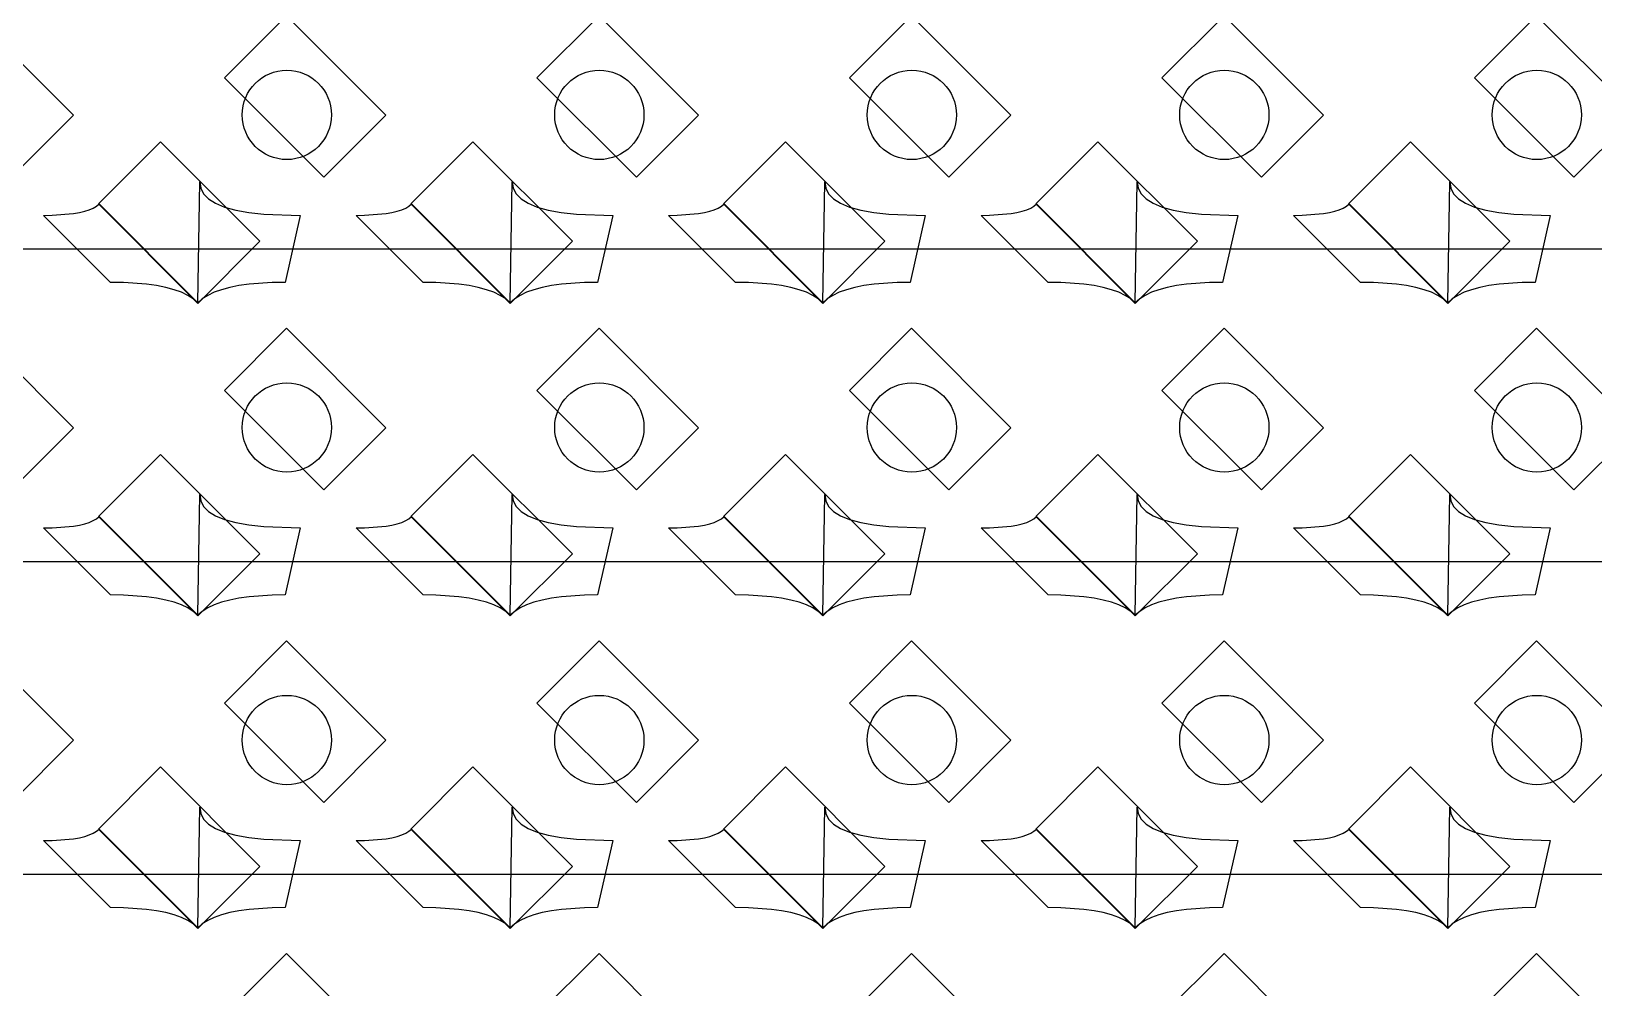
# Model space of a CAD drawing. Header units: inches. Extents: x 0.07 to 4.39, y 0.05 to 2.95.
# Drawn here: x 2.2428 to 2.5928, y 1.3145 to 1.5287 of the extents above; entities that cross this region are included whole.
import ezdxf

# ---------------------------------------------------------------- set-up
doc = ezdxf.new("R2010")
doc.units = ezdxf.units.IN
doc.header["$MEASUREMENT"] = 0
doc.layers.add('Top Layer', color=1, linetype='Continuous')

# ---------------------------------------------------------------- blocks, each defined once
blk = doc.blocks.new('0805_P_______________582')
at = {"layer": 'Top Layer'}
for p, q in [((-0.03937, 0.01575), (-0.01969, 0.01575)), ((-0.03937, -0.01575), (-0.03937, 0.01575)), ((-0.01969, 0.01575), (-0.01969, -0.01575)), ((0.01969, 0.01575), (0.03937, 0.01575)), ((0.01969, -0.01575), (0.01969, 0.01575)), ((0.03937, 0.01575), (0.03937, -0.01575)), ((-0.01969, -0.01575), (-0.03937, -0.01575)), ((0.03937, -0.01575), (0.01969, -0.01575))]:
    blk.add_line(p, q, dxfattribs=at)
blk = doc.blocks.new('0805_P_______________583')
at = {"layer": 'Top Layer'}
for p, q in [((-0.03937, 0.01575), (-0.01969, 0.01575)), ((-0.03937, -0.01575), (-0.03937, 0.01575)), ((-0.01969, 0.01575), (-0.01969, -0.01575)), ((0.01969, 0.01575), (0.03937, 0.01575)), ((0.01969, -0.01575), (0.01969, 0.01575)), ((0.03937, 0.01575), (0.03937, -0.01575)), ((-0.01969, -0.01575), (-0.03937, -0.01575)), ((0.03937, -0.01575), (0.01969, -0.01575))]:
    blk.add_line(p, q, dxfattribs=at)
blk = doc.blocks.new('0805_P_______________584')
at = {"layer": 'Top Layer'}
for p, q in [((-0.03937, 0.01575), (-0.01969, 0.01575)), ((-0.03937, -0.01575), (-0.03937, 0.01575)), ((-0.01969, 0.01575), (-0.01969, -0.01575)), ((0.01969, 0.01575), (0.03937, 0.01575)), ((0.01969, -0.01575), (0.01969, 0.01575)), ((0.03937, 0.01575), (0.03937, -0.01575)), ((-0.01969, -0.01575), (-0.03937, -0.01575)), ((0.03937, -0.01575), (0.01969, -0.01575))]:
    blk.add_line(p, q, dxfattribs=at)
blk = doc.blocks.new('0805_P_______________585')
at = {"layer": 'Top Layer'}
for p, q in [((-0.03937, 0.01575), (-0.01969, 0.01575)), ((-0.03937, -0.01575), (-0.03937, 0.01575)), ((-0.01969, 0.01575), (-0.01969, -0.01575)), ((0.01969, 0.01575), (0.03937, 0.01575)), ((0.01969, -0.01575), (0.01969, 0.01575)), ((0.03937, 0.01575), (0.03937, -0.01575)), ((-0.01969, -0.01575), (-0.03937, -0.01575)), ((0.03937, -0.01575), (0.01969, -0.01575))]:
    blk.add_line(p, q, dxfattribs=at)
blk = doc.blocks.new('0805_P_______________586')
at = {"layer": 'Top Layer'}
for p, q in [((-0.03937, 0.01575), (-0.01969, 0.01575)), ((-0.03937, -0.01575), (-0.03937, 0.01575)), ((-0.01969, 0.01575), (-0.01969, -0.01575)), ((0.01969, 0.01575), (0.03937, 0.01575)), ((0.01969, -0.01575), (0.01969, 0.01575)), ((0.03937, 0.01575), (0.03937, -0.01575)), ((-0.01969, -0.01575), (-0.03937, -0.01575)), ((0.03937, -0.01575), (0.01969, -0.01575))]:
    blk.add_line(p, q, dxfattribs=at)
blk = doc.blocks.new('0805_P_______________587')
at = {"layer": 'Top Layer'}
for p, q in [((-0.03937, 0.01575), (-0.01969, 0.01575)), ((-0.03937, -0.01575), (-0.03937, 0.01575)), ((-0.01969, 0.01575), (-0.01969, -0.01575)), ((0.01969, 0.01575), (0.03937, 0.01575)), ((0.01969, -0.01575), (0.01969, 0.01575)), ((0.03937, 0.01575), (0.03937, -0.01575)), ((-0.01969, -0.01575), (-0.03937, -0.01575)), ((0.03937, -0.01575), (0.01969, -0.01575))]:
    blk.add_line(p, q, dxfattribs=at)
blk = doc.blocks.new('0805_P_______________622')
at = {"layer": 'Top Layer'}
for p, q in [((-0.03937, 0.01575), (-0.01969, 0.01575)), ((-0.03937, -0.01575), (-0.03937, 0.01575)), ((-0.01969, 0.01575), (-0.01969, -0.01575)), ((0.01969, 0.01575), (0.03937, 0.01575)), ((0.01969, -0.01575), (0.01969, 0.01575)), ((0.03937, 0.01575), (0.03937, -0.01575)), ((-0.01969, -0.01575), (-0.03937, -0.01575)), ((0.03937, -0.01575), (0.01969, -0.01575))]:
    blk.add_line(p, q, dxfattribs=at)
blk = doc.blocks.new('0805_P_______________623')
at = {"layer": 'Top Layer'}
for p, q in [((-0.03937, 0.01575), (-0.01969, 0.01575)), ((-0.03937, -0.01575), (-0.03937, 0.01575)), ((-0.01969, 0.01575), (-0.01969, -0.01575)), ((0.01969, 0.01575), (0.03937, 0.01575)), ((0.01969, -0.01575), (0.01969, 0.01575)), ((0.03937, 0.01575), (0.03937, -0.01575)), ((-0.01969, -0.01575), (-0.03937, -0.01575)), ((0.03937, -0.01575), (0.01969, -0.01575))]:
    blk.add_line(p, q, dxfattribs=at)
blk = doc.blocks.new('0805_P_______________624')
at = {"layer": 'Top Layer'}
for p, q in [((-0.03937, 0.01575), (-0.01969, 0.01575)), ((-0.03937, -0.01575), (-0.03937, 0.01575)), ((-0.01969, 0.01575), (-0.01969, -0.01575)), ((0.01969, 0.01575), (0.03937, 0.01575)), ((0.01969, -0.01575), (0.01969, 0.01575)), ((0.03937, 0.01575), (0.03937, -0.01575)), ((-0.01969, -0.01575), (-0.03937, -0.01575)), ((0.03937, -0.01575), (0.01969, -0.01575))]:
    blk.add_line(p, q, dxfattribs=at)
blk = doc.blocks.new('0805_P_______________625')
at = {"layer": 'Top Layer'}
for p, q in [((-0.03937, 0.01575), (-0.01969, 0.01575)), ((-0.03937, -0.01575), (-0.03937, 0.01575)), ((-0.01969, 0.01575), (-0.01969, -0.01575)), ((0.01969, 0.01575), (0.03937, 0.01575)), ((0.01969, -0.01575), (0.01969, 0.01575)), ((0.03937, 0.01575), (0.03937, -0.01575)), ((-0.01969, -0.01575), (-0.03937, -0.01575)), ((0.03937, -0.01575), (0.01969, -0.01575))]:
    blk.add_line(p, q, dxfattribs=at)
blk = doc.blocks.new('0805_P_______________626')
at = {"layer": 'Top Layer'}
for p, q in [((-0.03937, 0.01575), (-0.01969, 0.01575)), ((-0.03937, -0.01575), (-0.03937, 0.01575)), ((-0.01969, 0.01575), (-0.01969, -0.01575)), ((0.01969, 0.01575), (0.03937, 0.01575)), ((0.01969, -0.01575), (0.01969, 0.01575)), ((0.03937, 0.01575), (0.03937, -0.01575)), ((-0.01969, -0.01575), (-0.03937, -0.01575)), ((0.03937, -0.01575), (0.01969, -0.01575))]:
    blk.add_line(p, q, dxfattribs=at)
blk = doc.blocks.new('0805_P_______________627')
at = {"layer": 'Top Layer'}
for p, q in [((-0.03937, 0.01575), (-0.01969, 0.01575)), ((-0.03937, -0.01575), (-0.03937, 0.01575)), ((-0.01969, 0.01575), (-0.01969, -0.01575)), ((0.01969, 0.01575), (0.03937, 0.01575)), ((0.01969, -0.01575), (0.01969, 0.01575)), ((0.03937, 0.01575), (0.03937, -0.01575)), ((-0.01969, -0.01575), (-0.03937, -0.01575)), ((0.03937, -0.01575), (0.01969, -0.01575))]:
    blk.add_line(p, q, dxfattribs=at)
blk = doc.blocks.new('0805_P_______________662')
at = {"layer": 'Top Layer'}
for p, q in [((-0.03937, 0.01575), (-0.01969, 0.01575)), ((-0.03937, -0.01575), (-0.03937, 0.01575)), ((-0.01969, 0.01575), (-0.01969, -0.01575)), ((0.01969, 0.01575), (0.03937, 0.01575)), ((0.01969, -0.01575), (0.01969, 0.01575)), ((0.03937, 0.01575), (0.03937, -0.01575)), ((-0.01969, -0.01575), (-0.03937, -0.01575)), ((0.03937, -0.01575), (0.01969, -0.01575))]:
    blk.add_line(p, q, dxfattribs=at)
blk = doc.blocks.new('0805_P_______________663')
at = {"layer": 'Top Layer'}
for p, q in [((-0.03937, 0.01575), (-0.01969, 0.01575)), ((-0.03937, -0.01575), (-0.03937, 0.01575)), ((-0.01969, 0.01575), (-0.01969, -0.01575)), ((0.01969, 0.01575), (0.03937, 0.01575)), ((0.01969, -0.01575), (0.01969, 0.01575)), ((0.03937, 0.01575), (0.03937, -0.01575)), ((-0.01969, -0.01575), (-0.03937, -0.01575)), ((0.03937, -0.01575), (0.01969, -0.01575))]:
    blk.add_line(p, q, dxfattribs=at)
blk = doc.blocks.new('0805_P_______________664')
at = {"layer": 'Top Layer'}
for p, q in [((-0.03937, 0.01575), (-0.01969, 0.01575)), ((-0.03937, -0.01575), (-0.03937, 0.01575)), ((-0.01969, 0.01575), (-0.01969, -0.01575)), ((0.01969, 0.01575), (0.03937, 0.01575)), ((0.01969, -0.01575), (0.01969, 0.01575)), ((0.03937, 0.01575), (0.03937, -0.01575)), ((-0.01969, -0.01575), (-0.03937, -0.01575)), ((0.03937, -0.01575), (0.01969, -0.01575))]:
    blk.add_line(p, q, dxfattribs=at)
blk = doc.blocks.new('0805_P_______________665')
at = {"layer": 'Top Layer'}
for p, q in [((-0.03937, 0.01575), (-0.01969, 0.01575)), ((-0.03937, -0.01575), (-0.03937, 0.01575)), ((-0.01969, 0.01575), (-0.01969, -0.01575)), ((0.01969, 0.01575), (0.03937, 0.01575)), ((0.01969, -0.01575), (0.01969, 0.01575)), ((0.03937, 0.01575), (0.03937, -0.01575)), ((-0.01969, -0.01575), (-0.03937, -0.01575)), ((0.03937, -0.01575), (0.01969, -0.01575))]:
    blk.add_line(p, q, dxfattribs=at)
blk = doc.blocks.new('0805_P_______________666')
at = {"layer": 'Top Layer'}
for p, q in [((-0.03937, 0.01575), (-0.01969, 0.01575)), ((-0.03937, -0.01575), (-0.03937, 0.01575)), ((-0.01969, 0.01575), (-0.01969, -0.01575)), ((0.01969, 0.01575), (0.03937, 0.01575)), ((0.01969, -0.01575), (0.01969, 0.01575)), ((0.03937, 0.01575), (0.03937, -0.01575)), ((-0.01969, -0.01575), (-0.03937, -0.01575)), ((0.03937, -0.01575), (0.01969, -0.01575))]:
    blk.add_line(p, q, dxfattribs=at)
blk = doc.blocks.new('0805_P_______________667')
at = {"layer": 'Top Layer'}
for p, q in [((-0.03937, 0.01575), (-0.01969, 0.01575)), ((-0.03937, -0.01575), (-0.03937, 0.01575)), ((-0.01969, 0.01575), (-0.01969, -0.01575)), ((0.01969, 0.01575), (0.03937, 0.01575)), ((0.01969, -0.01575), (0.01969, 0.01575)), ((0.03937, 0.01575), (0.03937, -0.01575)), ((-0.01969, -0.01575), (-0.03937, -0.01575)), ((0.03937, -0.01575), (0.01969, -0.01575))]:
    blk.add_line(p, q, dxfattribs=at)
blk = doc.blocks.new('0805_P_______________702')
at = {"layer": 'Top Layer'}
for p, q in [((-0.03937, 0.01575), (-0.01969, 0.01575)), ((-0.03937, -0.01575), (-0.03937, 0.01575)), ((-0.01969, 0.01575), (-0.01969, -0.01575)), ((0.01969, 0.01575), (0.03937, 0.01575)), ((0.01969, -0.01575), (0.01969, 0.01575)), ((0.03937, 0.01575), (0.03937, -0.01575)), ((-0.01969, -0.01575), (-0.03937, -0.01575)), ((0.03937, -0.01575), (0.01969, -0.01575))]:
    blk.add_line(p, q, dxfattribs=at)
blk = doc.blocks.new('0805_P_______________703')
at = {"layer": 'Top Layer'}
for p, q in [((-0.03937, 0.01575), (-0.01969, 0.01575)), ((-0.03937, -0.01575), (-0.03937, 0.01575)), ((-0.01969, 0.01575), (-0.01969, -0.01575)), ((0.01969, 0.01575), (0.03937, 0.01575)), ((0.01969, -0.01575), (0.01969, 0.01575)), ((0.03937, 0.01575), (0.03937, -0.01575)), ((-0.01969, -0.01575), (-0.03937, -0.01575)), ((0.03937, -0.01575), (0.01969, -0.01575))]:
    blk.add_line(p, q, dxfattribs=at)
blk = doc.blocks.new('0805_P_______________704')
at = {"layer": 'Top Layer'}
for p, q in [((-0.03937, 0.01575), (-0.01969, 0.01575)), ((-0.03937, -0.01575), (-0.03937, 0.01575)), ((-0.01969, 0.01575), (-0.01969, -0.01575)), ((0.01969, 0.01575), (0.03937, 0.01575)), ((0.01969, -0.01575), (0.01969, 0.01575)), ((0.03937, 0.01575), (0.03937, -0.01575)), ((-0.01969, -0.01575), (-0.03937, -0.01575)), ((0.03937, -0.01575), (0.01969, -0.01575))]:
    blk.add_line(p, q, dxfattribs=at)
blk = doc.blocks.new('0805_P_______________705')
at = {"layer": 'Top Layer'}
for p, q in [((-0.03937, 0.01575), (-0.01969, 0.01575)), ((-0.03937, -0.01575), (-0.03937, 0.01575)), ((-0.01969, 0.01575), (-0.01969, -0.01575)), ((0.01969, 0.01575), (0.03937, 0.01575)), ((0.01969, -0.01575), (0.01969, 0.01575)), ((0.03937, 0.01575), (0.03937, -0.01575)), ((-0.01969, -0.01575), (-0.03937, -0.01575)), ((0.03937, -0.01575), (0.01969, -0.01575))]:
    blk.add_line(p, q, dxfattribs=at)
blk = doc.blocks.new('0805_P_______________706')
at = {"layer": 'Top Layer'}
for p, q in [((-0.03937, 0.01575), (-0.01969, 0.01575)), ((-0.03937, -0.01575), (-0.03937, 0.01575)), ((-0.01969, 0.01575), (-0.01969, -0.01575)), ((0.01969, 0.01575), (0.03937, 0.01575)), ((0.01969, -0.01575), (0.01969, 0.01575)), ((0.03937, 0.01575), (0.03937, -0.01575)), ((-0.01969, -0.01575), (-0.03937, -0.01575)), ((0.03937, -0.01575), (0.01969, -0.01575))]:
    blk.add_line(p, q, dxfattribs=at)
blk = doc.blocks.new('0805_P_______________707')
at = {"layer": 'Top Layer'}
for p, q in [((-0.03937, 0.01575), (-0.01969, 0.01575)), ((-0.03937, -0.01575), (-0.03937, 0.01575)), ((-0.01969, 0.01575), (-0.01969, -0.01575)), ((0.01969, 0.01575), (0.03937, 0.01575)), ((0.01969, -0.01575), (0.01969, 0.01575)), ((0.03937, 0.01575), (0.03937, -0.01575)), ((-0.01969, -0.01575), (-0.03937, -0.01575)), ((0.03937, -0.01575), (0.01969, -0.01575))]:
    blk.add_line(p, q, dxfattribs=at)

msp = doc.modelspace()

# ---------------------------------------------------------------- linework, layer by layer
at = {"layer": 'Top Layer'}
for p, q in [((2.28005, 1.46795), (2.28051, 1.495)), ((2.28051, 1.495), (2.28071, 1.49358)), ((2.35005, 1.46795), (2.35051, 1.495)), ((2.35051, 1.495), (2.35071, 1.49358)), ((2.42005, 1.46795), (2.42051, 1.495)), ((2.42051, 1.495), (2.42071, 1.49358)), ((2.49005, 1.46795), (2.49051, 1.495)), ((2.49051, 1.495), (2.49071, 1.49358)), ((2.56005, 1.46795), (2.56051, 1.495)), ((2.56051, 1.495), (2.56071, 1.49358)), ((2.28071, 1.49358), (2.28137, 1.4923)), ((2.28137, 1.4923), (2.28248, 1.49117)), ((2.28248, 1.49117), (2.28405, 1.4902)), ((2.35071, 1.49358), (2.35137, 1.4923)), ((2.35137, 1.4923), (2.35248, 1.49117)), ((2.35248, 1.49117), (2.35405, 1.4902)), ((2.42071, 1.49358), (2.42137, 1.4923)), ((2.42137, 1.4923), (2.42248, 1.49117)), ((2.42248, 1.49117), (2.42405, 1.4902)), ((2.49071, 1.49358), (2.49137, 1.4923)), ((2.49137, 1.4923), (2.49248, 1.49117)), ((2.49248, 1.49117), (2.49405, 1.4902)), ((2.56071, 1.49358), (2.56137, 1.4923)), ((2.56137, 1.4923), (2.56248, 1.49117)), ((2.56248, 1.49117), (2.56405, 1.4902)), ((2.24551, 1.4875), (2.24741, 1.48753)), ((2.24741, 1.48753), (2.25225, 1.48791)), ((2.25225, 1.48791), (2.25356, 1.48814)), ((2.25356, 1.48814), (2.25474, 1.48842)), ((2.25474, 1.48842), (2.25576, 1.48875)), ((2.25576, 1.48875), (2.25664, 1.48914)), ((2.25664, 1.48914), (2.25737, 1.48957)), ((2.25737, 1.48957), (2.25795, 1.49005)), ((2.25795, 1.49005), (2.28005, 1.46795)), ((2.28405, 1.4902), (2.28607, 1.48937)), ((2.28607, 1.48937), (2.28855, 1.4887)), ((2.28855, 1.4887), (2.29148, 1.48818)), ((2.29148, 1.48818), (2.29487, 1.4878)), ((2.29487, 1.4878), (2.30301, 1.4875)), ((2.31551, 1.4875), (2.31741, 1.48753)), ((2.31741, 1.48753), (2.32225, 1.48791)), ((2.32225, 1.48791), (2.32356, 1.48814)), ((2.32356, 1.48814), (2.32474, 1.48842)), ((2.32474, 1.48842), (2.32576, 1.48875)), ((2.32576, 1.48875), (2.32664, 1.48914)), ((2.32664, 1.48914), (2.32737, 1.48957)), ((2.32737, 1.48957), (2.32795, 1.49005)), ((2.32795, 1.49005), (2.35005, 1.46795)), ((2.35405, 1.4902), (2.35607, 1.48937)), ((2.35607, 1.48937), (2.35855, 1.4887)), ((2.35855, 1.4887), (2.36148, 1.48818)), ((2.36148, 1.48818), (2.36487, 1.4878)), ((2.36487, 1.4878), (2.37301, 1.4875)), ((2.38551, 1.4875), (2.38741, 1.48753)), ((2.38741, 1.48753), (2.39225, 1.48791)), ((2.39225, 1.48791), (2.39356, 1.48814)), ((2.39356, 1.48814), (2.39474, 1.48842)), ((2.39474, 1.48842), (2.39576, 1.48875)), ((2.39576, 1.48875), (2.39664, 1.48914)), ((2.39664, 1.48914), (2.39737, 1.48957)), ((2.39737, 1.48957), (2.39795, 1.49005)), ((2.39795, 1.49005), (2.42005, 1.46795)), ((2.42405, 1.4902), (2.42607, 1.48937)), ((2.42607, 1.48937), (2.42855, 1.4887)), ((2.42855, 1.4887), (2.43148, 1.48818)), ((2.43148, 1.48818), (2.43487, 1.4878)), ((2.43487, 1.4878), (2.44301, 1.4875)), ((2.45551, 1.4875), (2.45741, 1.48753)), ((2.45741, 1.48753), (2.46225, 1.48791)), ((2.46225, 1.48791), (2.46356, 1.48814)), ((2.46356, 1.48814), (2.46474, 1.48842)), ((2.46474, 1.48842), (2.46576, 1.48875)), ((2.46576, 1.48875), (2.46664, 1.48914)), ((2.46664, 1.48914), (2.46737, 1.48957)), ((2.46737, 1.48957), (2.46795, 1.49005)), ((2.46795, 1.49005), (2.49005, 1.46795)), ((2.49405, 1.4902), (2.49607, 1.48937)), ((2.49607, 1.48937), (2.49855, 1.4887)), ((2.49855, 1.4887), (2.50148, 1.48818)), ((2.50148, 1.48818), (2.50487, 1.4878)), ((2.50487, 1.4878), (2.51301, 1.4875)), ((2.52551, 1.4875), (2.52741, 1.48753)), ((2.52741, 1.48753), (2.53225, 1.48791)), ((2.53225, 1.48791), (2.53356, 1.48814)), ((2.53356, 1.48814), (2.53474, 1.48842)), ((2.53474, 1.48842), (2.53576, 1.48875)), ((2.53576, 1.48875), (2.53664, 1.48914)), ((2.53664, 1.48914), (2.53737, 1.48957)), ((2.53737, 1.48957), (2.53795, 1.49005)), ((2.53795, 1.49005), (2.56005, 1.46795)), ((2.56405, 1.4902), (2.56607, 1.48937)), ((2.56607, 1.48937), (2.56855, 1.4887)), ((2.56855, 1.4887), (2.57148, 1.48818)), ((2.57148, 1.48818), (2.57487, 1.4878)), ((2.57487, 1.4878), (2.58301, 1.4875)), ((2.26051, 1.4725), (2.24551, 1.4875)), ((2.30301, 1.4875), (2.2996, 1.4725)), ((2.33051, 1.4725), (2.31551, 1.4875)), ((2.37301, 1.4875), (2.3696, 1.4725)), ((2.40051, 1.4725), (2.38551, 1.4875)), ((2.44301, 1.4875), (2.4396, 1.4725)), ((2.47051, 1.4725), (2.45551, 1.4875)), ((2.51301, 1.4875), (2.5096, 1.4725)), ((2.54051, 1.4725), (2.52551, 1.4875)), ((2.58301, 1.4875), (2.5796, 1.4725)), ((2.20588, 1.48), (2.41588, 1.48)), ((2.41588, 1.48), (2.62588, 1.48)), ((2.2634, 1.47245), (2.26051, 1.4725)), ((2.26857, 1.47209), (2.2634, 1.47245)), ((2.27084, 1.47177), (2.26857, 1.47209)), ((2.2729, 1.47136), (2.27084, 1.47177)), ((2.27475, 1.47086), (2.2729, 1.47136)), ((2.27639, 1.47027), (2.27475, 1.47086)), ((2.27782, 1.46959), (2.27639, 1.47027)), ((2.28372, 1.47027), (2.28229, 1.46959)), ((2.28536, 1.47086), (2.28372, 1.47027)), ((2.28721, 1.47136), (2.28536, 1.47086)), ((2.28927, 1.47177), (2.28721, 1.47136)), ((2.29154, 1.47209), (2.28927, 1.47177)), ((2.29671, 1.47245), (2.29154, 1.47209)), ((2.2996, 1.4725), (2.29671, 1.47245)), ((2.3334, 1.47245), (2.33051, 1.4725)), ((2.33857, 1.47209), (2.3334, 1.47245)), ((2.34084, 1.47177), (2.33857, 1.47209)), ((2.3429, 1.47136), (2.34084, 1.47177)), ((2.34475, 1.47086), (2.3429, 1.47136)), ((2.34639, 1.47027), (2.34475, 1.47086)), ((2.34782, 1.46959), (2.34639, 1.47027)), ((2.35372, 1.47027), (2.35229, 1.46959)), ((2.35536, 1.47086), (2.35372, 1.47027)), ((2.35721, 1.47136), (2.35536, 1.47086)), ((2.35927, 1.47177), (2.35721, 1.47136)), ((2.36154, 1.47209), (2.35927, 1.47177)), ((2.36671, 1.47245), (2.36154, 1.47209)), ((2.3696, 1.4725), (2.36671, 1.47245)), ((2.4034, 1.47245), (2.40051, 1.4725)), ((2.40857, 1.47209), (2.4034, 1.47245)), ((2.41084, 1.47177), (2.40857, 1.47209)), ((2.4129, 1.47136), (2.41084, 1.47177)), ((2.41475, 1.47086), (2.4129, 1.47136)), ((2.41639, 1.47027), (2.41475, 1.47086)), ((2.41782, 1.46959), (2.41639, 1.47027)), ((2.42372, 1.47027), (2.42229, 1.46959)), ((2.42536, 1.47086), (2.42372, 1.47027)), ((2.42721, 1.47136), (2.42536, 1.47086)), ((2.42927, 1.47177), (2.42721, 1.47136)), ((2.43154, 1.47209), (2.42927, 1.47177)), ((2.43671, 1.47245), (2.43154, 1.47209)), ((2.4396, 1.4725), (2.43671, 1.47245)), ((2.4734, 1.47245), (2.47051, 1.4725)), ((2.47857, 1.47209), (2.4734, 1.47245)), ((2.48084, 1.47177), (2.47857, 1.47209)), ((2.4829, 1.47136), (2.48084, 1.47177)), ((2.48475, 1.47086), (2.4829, 1.47136)), ((2.48639, 1.47027), (2.48475, 1.47086)), ((2.48782, 1.46959), (2.48639, 1.47027)), ((2.49372, 1.47027), (2.49229, 1.46959)), ((2.49536, 1.47086), (2.49372, 1.47027)), ((2.49721, 1.47136), (2.49536, 1.47086)), ((2.49927, 1.47177), (2.49721, 1.47136)), ((2.50154, 1.47209), (2.49927, 1.47177)), ((2.50671, 1.47245), (2.50154, 1.47209)), ((2.5096, 1.4725), (2.50671, 1.47245)), ((2.5434, 1.47245), (2.54051, 1.4725)), ((2.54857, 1.47209), (2.5434, 1.47245)), ((2.55084, 1.47177), (2.54857, 1.47209)), ((2.5529, 1.47136), (2.55084, 1.47177)), ((2.55475, 1.47086), (2.5529, 1.47136)), ((2.55639, 1.47027), (2.55475, 1.47086)), ((2.55782, 1.46959), (2.55639, 1.47027)), ((2.56372, 1.47027), (2.56229, 1.46959)), ((2.56536, 1.47086), (2.56372, 1.47027)), ((2.56721, 1.47136), (2.56536, 1.47086)), ((2.56927, 1.47177), (2.56721, 1.47136)), ((2.57154, 1.47209), (2.56927, 1.47177)), ((2.57671, 1.47245), (2.57154, 1.47209)), ((2.5796, 1.4725), (2.57671, 1.47245)), ((2.27904, 1.46882), (2.27782, 1.46959)), ((2.28005, 1.46795), (2.27904, 1.46882)), ((2.28107, 1.46882), (2.28005, 1.46795)), ((2.28229, 1.46959), (2.28107, 1.46882)), ((2.34904, 1.46882), (2.34782, 1.46959)), ((2.35005, 1.46795), (2.34904, 1.46882)), ((2.35107, 1.46882), (2.35005, 1.46795)), ((2.35229, 1.46959), (2.35107, 1.46882)), ((2.41904, 1.46882), (2.41782, 1.46959)), ((2.42005, 1.46795), (2.41904, 1.46882)), ((2.42107, 1.46882), (2.42005, 1.46795)), ((2.42229, 1.46959), (2.42107, 1.46882)), ((2.48904, 1.46882), (2.48782, 1.46959)), ((2.49005, 1.46795), (2.48904, 1.46882)), ((2.49107, 1.46882), (2.49005, 1.46795)), ((2.49229, 1.46959), (2.49107, 1.46882)), ((2.55904, 1.46882), (2.55782, 1.46959)), ((2.56005, 1.46795), (2.55904, 1.46882)), ((2.56107, 1.46882), (2.56005, 1.46795)), ((2.56229, 1.46959), (2.56107, 1.46882)), ((2.28005, 1.39795), (2.28051, 1.425)), ((2.28051, 1.425), (2.28071, 1.42358)), ((2.35005, 1.39795), (2.35051, 1.425)), ((2.35051, 1.425), (2.35071, 1.42358)), ((2.42005, 1.39795), (2.42051, 1.425)), ((2.42051, 1.425), (2.42071, 1.42358)), ((2.49005, 1.39795), (2.49051, 1.425)), ((2.49051, 1.425), (2.49071, 1.42358)), ((2.56005, 1.39795), (2.56051, 1.425)), ((2.56051, 1.425), (2.56071, 1.42358)), ((2.28071, 1.42358), (2.28137, 1.4223)), ((2.28137, 1.4223), (2.28248, 1.42118)), ((2.28248, 1.42118), (2.28405, 1.4202)), ((2.35071, 1.42358), (2.35137, 1.4223)), ((2.35137, 1.4223), (2.35248, 1.42118)), ((2.35248, 1.42118), (2.35405, 1.4202)), ((2.42071, 1.42358), (2.42137, 1.4223)), ((2.42137, 1.4223), (2.42248, 1.42118)), ((2.42248, 1.42118), (2.42405, 1.4202)), ((2.49071, 1.42358), (2.49137, 1.4223)), ((2.49137, 1.4223), (2.49248, 1.42118)), ((2.49248, 1.42118), (2.49405, 1.4202)), ((2.56071, 1.42358), (2.56137, 1.4223)), ((2.56137, 1.4223), (2.56248, 1.42118)), ((2.56248, 1.42118), (2.56405, 1.4202)), ((2.24551, 1.4175), (2.24741, 1.41753)), ((2.24741, 1.41753), (2.25225, 1.41791)), ((2.25225, 1.41791), (2.25356, 1.41814)), ((2.25356, 1.41814), (2.25474, 1.41842)), ((2.25474, 1.41842), (2.25576, 1.41875)), ((2.25576, 1.41875), (2.25664, 1.41914)), ((2.25664, 1.41914), (2.25737, 1.41957)), ((2.25737, 1.41957), (2.25795, 1.42006)), ((2.25795, 1.42006), (2.28005, 1.39795)), ((2.28405, 1.4202), (2.28607, 1.41938)), ((2.28607, 1.41938), (2.28855, 1.4187)), ((2.28855, 1.4187), (2.29148, 1.41817)), ((2.29148, 1.41817), (2.29487, 1.4178)), ((2.29487, 1.4178), (2.30301, 1.4175)), ((2.31551, 1.4175), (2.31741, 1.41753)), ((2.31741, 1.41753), (2.32225, 1.41791)), ((2.32225, 1.41791), (2.32356, 1.41814)), ((2.32356, 1.41814), (2.32474, 1.41842)), ((2.32474, 1.41842), (2.32576, 1.41875)), ((2.32576, 1.41875), (2.32664, 1.41914)), ((2.32664, 1.41914), (2.32737, 1.41957)), ((2.32737, 1.41957), (2.32795, 1.42006)), ((2.32795, 1.42006), (2.35005, 1.39795)), ((2.35405, 1.4202), (2.35607, 1.41938)), ((2.35607, 1.41938), (2.35855, 1.4187)), ((2.35855, 1.4187), (2.36148, 1.41817)), ((2.36148, 1.41817), (2.36487, 1.4178)), ((2.36487, 1.4178), (2.37301, 1.4175)), ((2.38551, 1.4175), (2.38741, 1.41753)), ((2.38741, 1.41753), (2.39225, 1.41791)), ((2.39225, 1.41791), (2.39356, 1.41814)), ((2.39356, 1.41814), (2.39474, 1.41842)), ((2.39474, 1.41842), (2.39576, 1.41875)), ((2.39576, 1.41875), (2.39664, 1.41914)), ((2.39664, 1.41914), (2.39737, 1.41957)), ((2.39737, 1.41957), (2.39795, 1.42006)), ((2.39795, 1.42006), (2.42005, 1.39795)), ((2.42405, 1.4202), (2.42607, 1.41938)), ((2.42607, 1.41938), (2.42855, 1.4187)), ((2.42855, 1.4187), (2.43148, 1.41817)), ((2.43148, 1.41817), (2.43487, 1.4178)), ((2.43487, 1.4178), (2.44301, 1.4175)), ((2.45551, 1.4175), (2.45741, 1.41753)), ((2.45741, 1.41753), (2.46225, 1.41791)), ((2.46225, 1.41791), (2.46356, 1.41814)), ((2.46356, 1.41814), (2.46474, 1.41842)), ((2.46474, 1.41842), (2.46576, 1.41875)), ((2.46576, 1.41875), (2.46664, 1.41914)), ((2.46664, 1.41914), (2.46737, 1.41957)), ((2.46737, 1.41957), (2.46795, 1.42006)), ((2.46795, 1.42006), (2.49005, 1.39795)), ((2.49405, 1.4202), (2.49607, 1.41938)), ((2.49607, 1.41938), (2.49855, 1.4187)), ((2.49855, 1.4187), (2.50148, 1.41817)), ((2.50148, 1.41817), (2.50487, 1.4178)), ((2.50487, 1.4178), (2.51301, 1.4175)), ((2.52551, 1.4175), (2.52741, 1.41753)), ((2.52741, 1.41753), (2.53225, 1.41791)), ((2.53225, 1.41791), (2.53356, 1.41814)), ((2.53356, 1.41814), (2.53474, 1.41842)), ((2.53474, 1.41842), (2.53576, 1.41875)), ((2.53576, 1.41875), (2.53664, 1.41914)), ((2.53664, 1.41914), (2.53737, 1.41957)), ((2.53737, 1.41957), (2.53795, 1.42006)), ((2.53795, 1.42006), (2.56005, 1.39795)), ((2.56405, 1.4202), (2.56607, 1.41938)), ((2.56607, 1.41938), (2.56855, 1.4187)), ((2.56855, 1.4187), (2.57148, 1.41817)), ((2.57148, 1.41817), (2.57487, 1.4178)), ((2.57487, 1.4178), (2.58301, 1.4175)), ((2.26051, 1.4025), (2.24551, 1.4175)), ((2.30301, 1.4175), (2.2996, 1.4025)), ((2.33051, 1.4025), (2.31551, 1.4175)), ((2.37301, 1.4175), (2.3696, 1.4025)), ((2.40051, 1.4025), (2.38551, 1.4175)), ((2.44301, 1.4175), (2.4396, 1.4025)), ((2.47051, 1.4025), (2.45551, 1.4175)), ((2.51301, 1.4175), (2.5096, 1.4025)), ((2.54051, 1.4025), (2.52551, 1.4175)), ((2.58301, 1.4175), (2.5796, 1.4025)), ((2.20588, 1.41), (2.34588, 1.41)), ((2.34588, 1.41), (2.42006, 1.41)), ((2.42006, 1.41), (2.55588, 1.41)), ((2.55588, 1.41), (2.63006, 1.41)), ((2.2634, 1.40245), (2.26051, 1.4025)), ((2.26857, 1.40209), (2.2634, 1.40245)), ((2.27084, 1.40177), (2.26857, 1.40209)), ((2.2729, 1.40136), (2.27084, 1.40177)), ((2.27475, 1.40086), (2.2729, 1.40136)), ((2.27639, 1.40027), (2.27475, 1.40086)), ((2.27782, 1.39959), (2.27639, 1.40027)), ((2.28372, 1.40027), (2.28229, 1.39959)), ((2.28536, 1.40086), (2.28372, 1.40027)), ((2.28721, 1.40136), (2.28536, 1.40086)), ((2.28927, 1.40177), (2.28721, 1.40136)), ((2.29154, 1.40209), (2.28927, 1.40177)), ((2.29671, 1.40245), (2.29154, 1.40209)), ((2.2996, 1.4025), (2.29671, 1.40245)), ((2.3334, 1.40245), (2.33051, 1.4025)), ((2.33857, 1.40209), (2.3334, 1.40245)), ((2.34084, 1.40177), (2.33857, 1.40209)), ((2.3429, 1.40136), (2.34084, 1.40177)), ((2.34475, 1.40086), (2.3429, 1.40136)), ((2.34639, 1.40027), (2.34475, 1.40086)), ((2.34782, 1.39959), (2.34639, 1.40027)), ((2.35372, 1.40027), (2.35229, 1.39959)), ((2.35536, 1.40086), (2.35372, 1.40027)), ((2.35721, 1.40136), (2.35536, 1.40086)), ((2.35927, 1.40177), (2.35721, 1.40136)), ((2.36154, 1.40209), (2.35927, 1.40177)), ((2.36671, 1.40245), (2.36154, 1.40209)), ((2.3696, 1.4025), (2.36671, 1.40245)), ((2.4034, 1.40245), (2.40051, 1.4025)), ((2.40857, 1.40209), (2.4034, 1.40245)), ((2.41084, 1.40177), (2.40857, 1.40209)), ((2.4129, 1.40136), (2.41084, 1.40177)), ((2.41475, 1.40086), (2.4129, 1.40136)), ((2.41639, 1.40027), (2.41475, 1.40086)), ((2.41782, 1.39959), (2.41639, 1.40027)), ((2.42372, 1.40027), (2.42229, 1.39959)), ((2.42536, 1.40086), (2.42372, 1.40027)), ((2.42721, 1.40136), (2.42536, 1.40086)), ((2.42927, 1.40177), (2.42721, 1.40136)), ((2.43154, 1.40209), (2.42927, 1.40177)), ((2.43671, 1.40245), (2.43154, 1.40209)), ((2.4396, 1.4025), (2.43671, 1.40245)), ((2.4734, 1.40245), (2.47051, 1.4025)), ((2.47857, 1.40209), (2.4734, 1.40245)), ((2.48084, 1.40177), (2.47857, 1.40209)), ((2.4829, 1.40136), (2.48084, 1.40177)), ((2.48475, 1.40086), (2.4829, 1.40136)), ((2.48639, 1.40027), (2.48475, 1.40086)), ((2.48782, 1.39959), (2.48639, 1.40027)), ((2.49372, 1.40027), (2.49229, 1.39959)), ((2.49536, 1.40086), (2.49372, 1.40027)), ((2.49721, 1.40136), (2.49536, 1.40086)), ((2.49927, 1.40177), (2.49721, 1.40136)), ((2.50154, 1.40209), (2.49927, 1.40177)), ((2.50671, 1.40245), (2.50154, 1.40209)), ((2.5096, 1.4025), (2.50671, 1.40245)), ((2.5434, 1.40245), (2.54051, 1.4025)), ((2.54857, 1.40209), (2.5434, 1.40245)), ((2.55084, 1.40177), (2.54857, 1.40209)), ((2.5529, 1.40136), (2.55084, 1.40177)), ((2.55475, 1.40086), (2.5529, 1.40136)), ((2.55639, 1.40027), (2.55475, 1.40086)), ((2.55782, 1.39959), (2.55639, 1.40027)), ((2.56372, 1.40027), (2.56229, 1.39959)), ((2.56536, 1.40086), (2.56372, 1.40027)), ((2.56721, 1.40136), (2.56536, 1.40086)), ((2.56927, 1.40177), (2.56721, 1.40136)), ((2.57154, 1.40209), (2.56927, 1.40177)), ((2.57671, 1.40245), (2.57154, 1.40209)), ((2.5796, 1.4025), (2.57671, 1.40245)), ((2.27904, 1.39882), (2.27782, 1.39959)), ((2.28005, 1.39795), (2.27904, 1.39882)), ((2.28107, 1.39882), (2.28005, 1.39795)), ((2.28229, 1.39959), (2.28107, 1.39882)), ((2.34904, 1.39882), (2.34782, 1.39959)), ((2.35005, 1.39795), (2.34904, 1.39882)), ((2.35107, 1.39882), (2.35005, 1.39795)), ((2.35229, 1.39959), (2.35107, 1.39882)), ((2.41904, 1.39882), (2.41782, 1.39959)), ((2.42005, 1.39795), (2.41904, 1.39882)), ((2.42107, 1.39882), (2.42005, 1.39795)), ((2.42229, 1.39959), (2.42107, 1.39882)), ((2.48904, 1.39882), (2.48782, 1.39959)), ((2.49005, 1.39795), (2.48904, 1.39882)), ((2.49107, 1.39882), (2.49005, 1.39795)), ((2.49229, 1.39959), (2.49107, 1.39882)), ((2.55904, 1.39882), (2.55782, 1.39959)), ((2.56005, 1.39795), (2.55904, 1.39882)), ((2.56107, 1.39882), (2.56005, 1.39795)), ((2.56229, 1.39959), (2.56107, 1.39882)), ((2.28005, 1.32795), (2.28051, 1.355)), ((2.28051, 1.355), (2.28071, 1.35357)), ((2.35005, 1.32795), (2.35051, 1.355)), ((2.35051, 1.355), (2.35071, 1.35357)), ((2.42005, 1.32795), (2.42051, 1.355)), ((2.42051, 1.355), (2.42071, 1.35357)), ((2.49005, 1.32795), (2.49051, 1.355)), ((2.49051, 1.355), (2.49071, 1.35357)), ((2.56005, 1.32795), (2.56051, 1.355)), ((2.56051, 1.355), (2.56071, 1.35357)), ((2.28071, 1.35357), (2.28137, 1.3523)), ((2.28137, 1.3523), (2.28248, 1.35118)), ((2.28248, 1.35118), (2.28405, 1.3502)), ((2.35071, 1.35357), (2.35137, 1.3523)), ((2.35137, 1.3523), (2.35248, 1.35118)), ((2.35248, 1.35118), (2.35405, 1.3502)), ((2.42071, 1.35357), (2.42137, 1.3523)), ((2.42137, 1.3523), (2.42248, 1.35118)), ((2.42248, 1.35118), (2.42405, 1.3502)), ((2.49071, 1.35357), (2.49137, 1.3523)), ((2.49137, 1.3523), (2.49248, 1.35118)), ((2.49248, 1.35118), (2.49405, 1.3502)), ((2.56071, 1.35357), (2.56137, 1.3523)), ((2.56137, 1.3523), (2.56248, 1.35118)), ((2.56248, 1.35118), (2.56405, 1.3502)), ((2.24551, 1.3475), (2.24741, 1.34753)), ((2.24741, 1.34753), (2.25225, 1.34791)), ((2.25225, 1.34791), (2.25356, 1.34814)), ((2.25356, 1.34814), (2.25474, 1.34842)), ((2.25474, 1.34842), (2.25576, 1.34875)), ((2.25576, 1.34875), (2.25664, 1.34914)), ((2.25664, 1.34914), (2.25737, 1.34957)), ((2.25737, 1.34957), (2.25795, 1.35006)), ((2.25795, 1.35006), (2.28005, 1.32795)), ((2.28405, 1.3502), (2.28607, 1.34937)), ((2.28607, 1.34937), (2.28855, 1.3487)), ((2.28855, 1.3487), (2.29148, 1.34817)), ((2.29148, 1.34817), (2.29487, 1.3478)), ((2.29487, 1.3478), (2.30301, 1.3475)), ((2.31551, 1.3475), (2.31741, 1.34753)), ((2.31741, 1.34753), (2.32225, 1.34791)), ((2.32225, 1.34791), (2.32356, 1.34814)), ((2.32356, 1.34814), (2.32474, 1.34842)), ((2.32474, 1.34842), (2.32576, 1.34875)), ((2.32576, 1.34875), (2.32664, 1.34914)), ((2.32664, 1.34914), (2.32737, 1.34957)), ((2.32737, 1.34957), (2.32795, 1.35006)), ((2.32795, 1.35006), (2.35005, 1.32795)), ((2.35405, 1.3502), (2.35607, 1.34937)), ((2.35607, 1.34937), (2.35855, 1.3487)), ((2.35855, 1.3487), (2.36148, 1.34817)), ((2.36148, 1.34817), (2.36487, 1.3478)), ((2.36487, 1.3478), (2.37301, 1.3475)), ((2.38551, 1.3475), (2.38741, 1.34753)), ((2.38741, 1.34753), (2.39225, 1.34791)), ((2.39225, 1.34791), (2.39356, 1.34814)), ((2.39356, 1.34814), (2.39474, 1.34842)), ((2.39474, 1.34842), (2.39576, 1.34875)), ((2.39576, 1.34875), (2.39664, 1.34914)), ((2.39664, 1.34914), (2.39737, 1.34957)), ((2.39737, 1.34957), (2.39795, 1.35006)), ((2.39795, 1.35006), (2.42005, 1.32795)), ((2.42405, 1.3502), (2.42607, 1.34937)), ((2.42607, 1.34937), (2.42855, 1.3487)), ((2.42855, 1.3487), (2.43148, 1.34817)), ((2.43148, 1.34817), (2.43487, 1.3478)), ((2.43487, 1.3478), (2.44301, 1.3475)), ((2.45551, 1.3475), (2.45741, 1.34753)), ((2.45741, 1.34753), (2.46225, 1.34791)), ((2.46225, 1.34791), (2.46356, 1.34814)), ((2.46356, 1.34814), (2.46474, 1.34842)), ((2.46474, 1.34842), (2.46576, 1.34875)), ((2.46576, 1.34875), (2.46664, 1.34914)), ((2.46664, 1.34914), (2.46737, 1.34957)), ((2.46737, 1.34957), (2.46795, 1.35006)), ((2.46795, 1.35006), (2.49005, 1.32795)), ((2.49405, 1.3502), (2.49607, 1.34937)), ((2.49607, 1.34937), (2.49855, 1.3487)), ((2.49855, 1.3487), (2.50148, 1.34817)), ((2.50148, 1.34817), (2.50487, 1.3478)), ((2.50487, 1.3478), (2.51301, 1.3475)), ((2.52551, 1.3475), (2.52741, 1.34753)), ((2.52741, 1.34753), (2.53225, 1.34791)), ((2.53225, 1.34791), (2.53356, 1.34814)), ((2.53356, 1.34814), (2.53474, 1.34842)), ((2.53474, 1.34842), (2.53576, 1.34875)), ((2.53576, 1.34875), (2.53664, 1.34914)), ((2.53664, 1.34914), (2.53737, 1.34957)), ((2.53737, 1.34957), (2.53795, 1.35006)), ((2.53795, 1.35006), (2.56005, 1.32795)), ((2.56405, 1.3502), (2.56607, 1.34937)), ((2.56607, 1.34937), (2.56855, 1.3487)), ((2.56855, 1.3487), (2.57148, 1.34817)), ((2.57148, 1.34817), (2.57487, 1.3478)), ((2.57487, 1.3478), (2.58301, 1.3475)), ((2.26051, 1.3325), (2.24551, 1.3475)), ((2.30301, 1.3475), (2.2996, 1.3325)), ((2.33051, 1.3325), (2.31551, 1.3475)), ((2.37301, 1.3475), (2.3696, 1.3325)), ((2.40051, 1.3325), (2.38551, 1.3475)), ((2.44301, 1.3475), (2.4396, 1.3325)), ((2.47051, 1.3325), (2.45551, 1.3475)), ((2.51301, 1.3475), (2.5096, 1.3325)), ((2.54051, 1.3325), (2.52551, 1.3475)), ((2.58301, 1.3475), (2.5796, 1.3325)), ((2.06588, 1.34), (2.27588, 1.34)), ((2.27588, 1.34), (2.48588, 1.34)), ((2.48588, 1.34), (2.69588, 1.34)), ((2.2634, 1.33245), (2.26051, 1.3325)), ((2.26857, 1.33209), (2.2634, 1.33245)), ((2.27084, 1.33177), (2.26857, 1.33209)), ((2.2729, 1.33136), (2.27084, 1.33177)), ((2.27475, 1.33086), (2.2729, 1.33136)), ((2.27639, 1.33027), (2.27475, 1.33086)), ((2.27782, 1.32959), (2.27639, 1.33027)), ((2.28372, 1.33027), (2.28229, 1.32959)), ((2.28536, 1.33086), (2.28372, 1.33027)), ((2.28721, 1.33136), (2.28536, 1.33086)), ((2.28927, 1.33177), (2.28721, 1.33136)), ((2.29154, 1.33209), (2.28927, 1.33177)), ((2.29671, 1.33245), (2.29154, 1.33209)), ((2.2996, 1.3325), (2.29671, 1.33245)), ((2.3334, 1.33245), (2.33051, 1.3325)), ((2.33857, 1.33209), (2.3334, 1.33245)), ((2.34084, 1.33177), (2.33857, 1.33209)), ((2.3429, 1.33136), (2.34084, 1.33177)), ((2.34475, 1.33086), (2.3429, 1.33136)), ((2.34639, 1.33027), (2.34475, 1.33086)), ((2.34782, 1.32959), (2.34639, 1.33027)), ((2.35372, 1.33027), (2.35229, 1.32959)), ((2.35536, 1.33086), (2.35372, 1.33027)), ((2.35721, 1.33136), (2.35536, 1.33086)), ((2.35927, 1.33177), (2.35721, 1.33136)), ((2.36154, 1.33209), (2.35927, 1.33177)), ((2.36671, 1.33245), (2.36154, 1.33209)), ((2.3696, 1.3325), (2.36671, 1.33245)), ((2.4034, 1.33245), (2.40051, 1.3325)), ((2.40857, 1.33209), (2.4034, 1.33245)), ((2.41084, 1.33177), (2.40857, 1.33209)), ((2.4129, 1.33136), (2.41084, 1.33177)), ((2.41475, 1.33086), (2.4129, 1.33136)), ((2.41639, 1.33027), (2.41475, 1.33086)), ((2.41782, 1.32959), (2.41639, 1.33027)), ((2.42372, 1.33027), (2.42229, 1.32959)), ((2.42536, 1.33086), (2.42372, 1.33027)), ((2.42721, 1.33136), (2.42536, 1.33086)), ((2.42927, 1.33177), (2.42721, 1.33136)), ((2.43154, 1.33209), (2.42927, 1.33177)), ((2.43671, 1.33245), (2.43154, 1.33209)), ((2.4396, 1.3325), (2.43671, 1.33245)), ((2.4734, 1.33245), (2.47051, 1.3325)), ((2.47857, 1.33209), (2.4734, 1.33245)), ((2.48084, 1.33177), (2.47857, 1.33209)), ((2.4829, 1.33136), (2.48084, 1.33177)), ((2.48475, 1.33086), (2.4829, 1.33136)), ((2.48639, 1.33027), (2.48475, 1.33086)), ((2.48782, 1.32959), (2.48639, 1.33027)), ((2.49372, 1.33027), (2.49229, 1.32959)), ((2.49536, 1.33086), (2.49372, 1.33027)), ((2.49721, 1.33136), (2.49536, 1.33086)), ((2.49927, 1.33177), (2.49721, 1.33136)), ((2.50154, 1.33209), (2.49927, 1.33177)), ((2.50671, 1.33245), (2.50154, 1.33209)), ((2.5096, 1.3325), (2.50671, 1.33245)), ((2.5434, 1.33245), (2.54051, 1.3325)), ((2.54857, 1.33209), (2.5434, 1.33245)), ((2.55084, 1.33177), (2.54857, 1.33209)), ((2.5529, 1.33136), (2.55084, 1.33177)), ((2.55475, 1.33086), (2.5529, 1.33136)), ((2.55639, 1.33027), (2.55475, 1.33086)), ((2.55782, 1.32959), (2.55639, 1.33027)), ((2.56372, 1.33027), (2.56229, 1.32959)), ((2.56536, 1.33086), (2.56372, 1.33027)), ((2.56721, 1.33136), (2.56536, 1.33086)), ((2.56927, 1.33177), (2.56721, 1.33136)), ((2.57154, 1.33209), (2.56927, 1.33177)), ((2.57671, 1.33245), (2.57154, 1.33209)), ((2.5796, 1.3325), (2.57671, 1.33245)), ((2.27904, 1.32882), (2.27782, 1.32959)), ((2.28005, 1.32795), (2.27904, 1.32882)), ((2.28107, 1.32882), (2.28005, 1.32795)), ((2.28229, 1.32959), (2.28107, 1.32882)), ((2.34904, 1.32882), (2.34782, 1.32959)), ((2.35005, 1.32795), (2.34904, 1.32882)), ((2.35107, 1.32882), (2.35005, 1.32795)), ((2.35229, 1.32959), (2.35107, 1.32882)), ((2.41904, 1.32882), (2.41782, 1.32959)), ((2.42005, 1.32795), (2.41904, 1.32882)), ((2.42107, 1.32882), (2.42005, 1.32795)), ((2.42229, 1.32959), (2.42107, 1.32882)), ((2.48904, 1.32882), (2.48782, 1.32959)), ((2.49005, 1.32795), (2.48904, 1.32882)), ((2.49107, 1.32882), (2.49005, 1.32795)), ((2.49229, 1.32959), (2.49107, 1.32882)), ((2.55904, 1.32882), (2.55782, 1.32959)), ((2.56005, 1.32795), (2.55904, 1.32882)), ((2.56107, 1.32882), (2.56005, 1.32795)), ((2.56229, 1.32959), (2.56107, 1.32882))]:
    msp.add_line(p, q, dxfattribs=at)
for centre in [(2.3, 1.51), (2.37, 1.51), (2.44, 1.51), (2.51, 1.51), (2.58, 1.51), (2.3, 1.44), (2.37, 1.44), (2.44, 1.44), (2.51, 1.44), (2.58, 1.44), (2.3, 1.37), (2.37, 1.37), (2.44, 1.37), (2.51, 1.37), (2.58, 1.37)]:
    msp.add_circle(centre, 0.01, dxfattribs=at)

# ---------------------------------------------------------------- block references
at = {"rotation": 45}
for name, p in [('0805_P_______________587', (2.255, 1.535)), ('0805_P_______________586', (2.325, 1.535)), ('0805_P_______________585', (2.395, 1.535)), ('0805_P_______________584', (2.465, 1.535)), ('0805_P_______________583', (2.535, 1.535)), ('0805_P_______________582', (2.605, 1.535)), ('0805_P_______________627', (2.255, 1.465)), ('0805_P_______________626', (2.325, 1.465)), ('0805_P_______________625', (2.395, 1.465)), ('0805_P_______________624', (2.465, 1.465)), ('0805_P_______________623', (2.535, 1.465)), ('0805_P_______________622', (2.605, 1.465)), ('0805_P_______________667', (2.255, 1.395)), ('0805_P_______________666', (2.325, 1.395)), ('0805_P_______________665', (2.395, 1.395)), ('0805_P_______________664', (2.465, 1.395)), ('0805_P_______________663', (2.535, 1.395)), ('0805_P_______________662', (2.605, 1.395)), ('0805_P_______________707', (2.255, 1.325)), ('0805_P_______________706', (2.325, 1.325)), ('0805_P_______________705', (2.395, 1.325)), ('0805_P_______________704', (2.465, 1.325)), ('0805_P_______________703', (2.535, 1.325)), ('0805_P_______________702', (2.605, 1.325))]:
    msp.add_blockref(name, p, dxfattribs=at)

doc.saveas('drawing.dxf')
